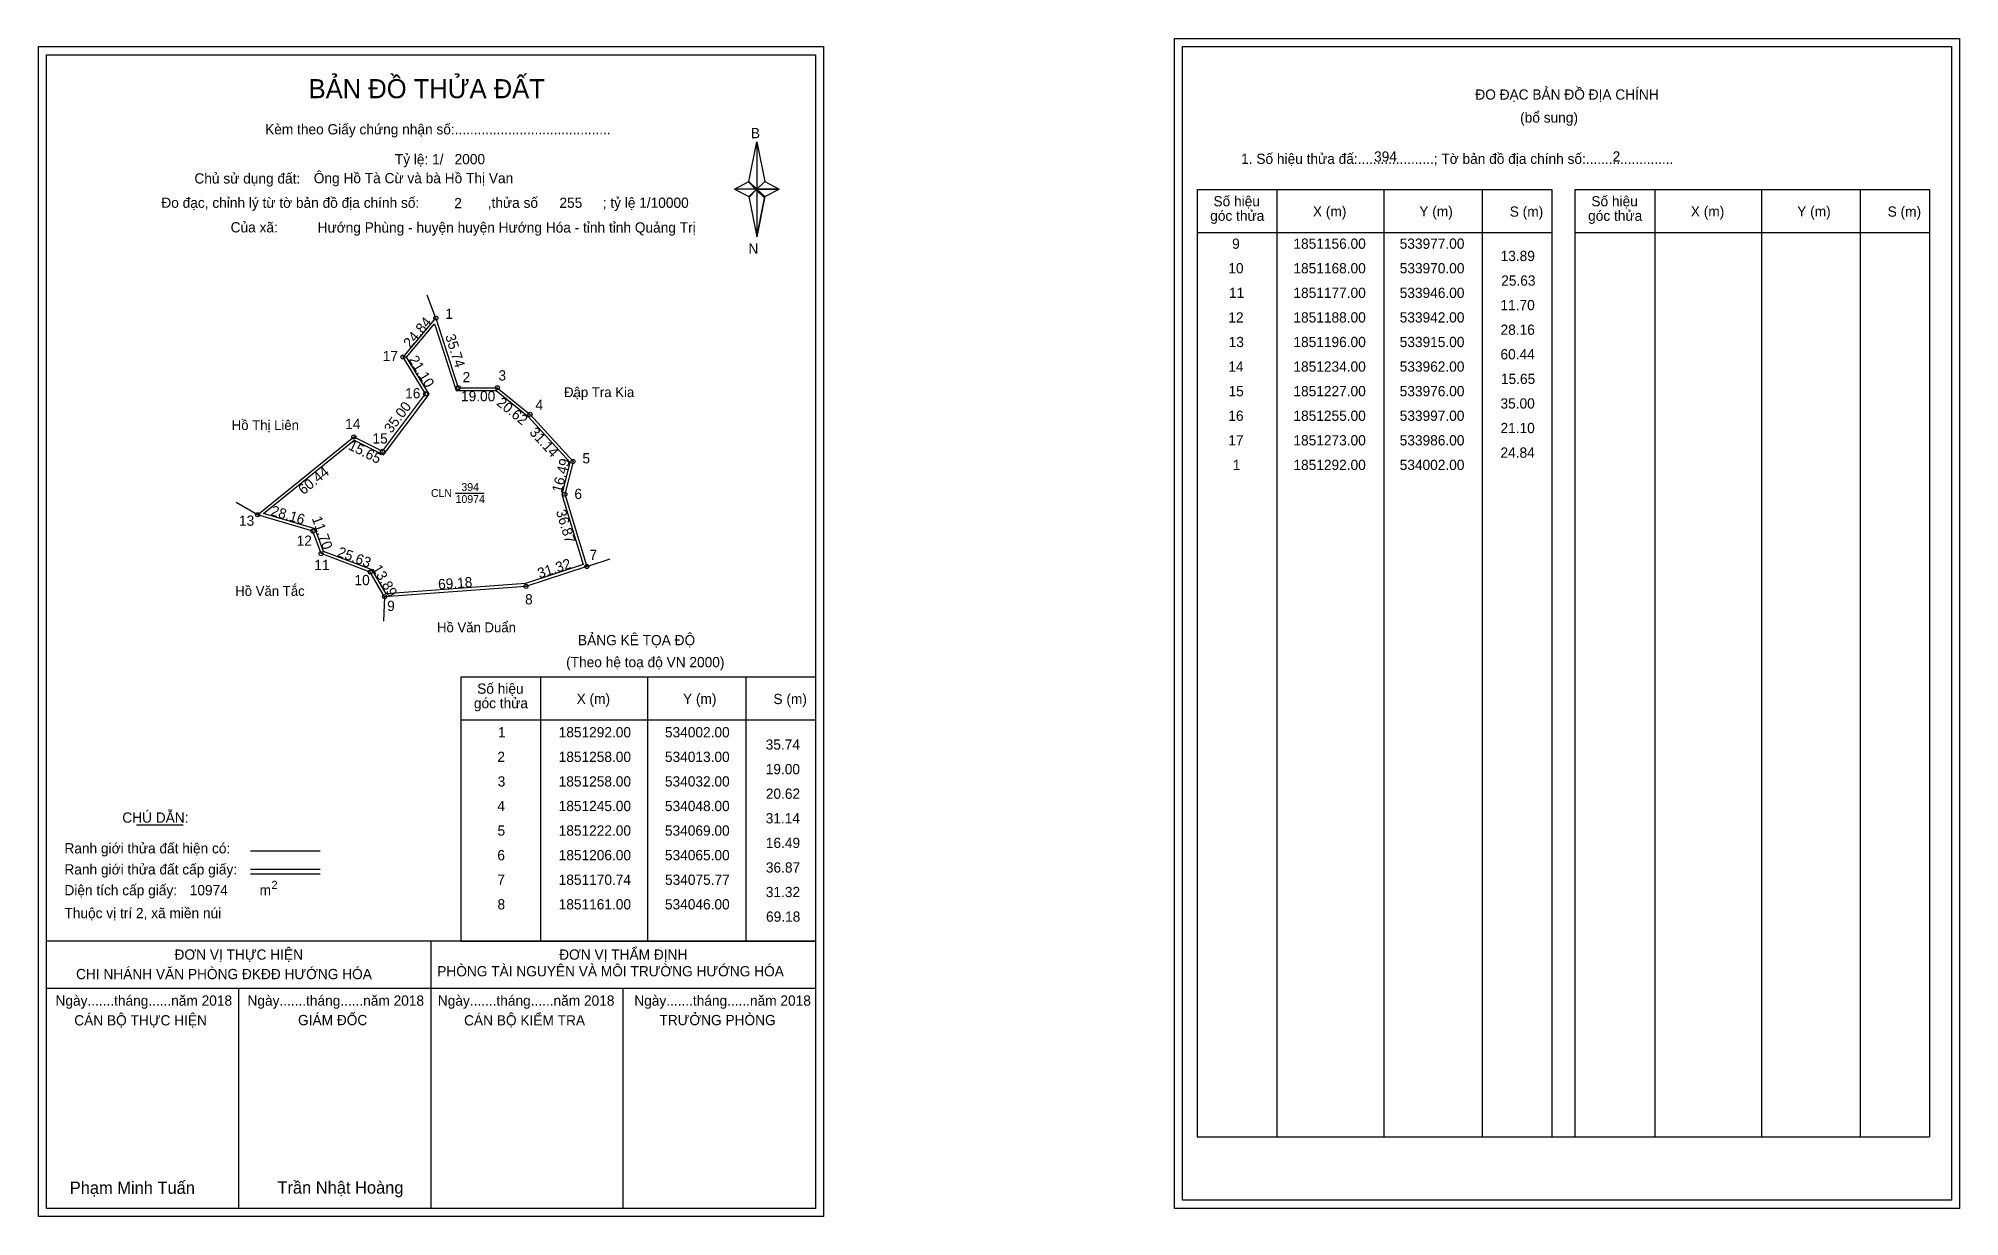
# Model space of a CAD drawing. Extents: x 533808 to 534746, y 1850853 to 1851429.
import ezdxf

# ---------------------------------------------------------------- set-up
doc = ezdxf.new("R2010")
doc.units = 0
for name, color, linetype in [('Level 1', 7, 'Continuous'), ('Level 10', 7, 'Continuous'), ('Level 11', 7, 'Continuous'), ('Level 13', 7, 'Continuous'), ('Level 27', 7, 'Continuous'), ('Level 3', 7, 'Continuous'), ('Level 36', 7, 'Continuous'), ('Level 49', 7, 'Continuous'), ('Level 53', 7, 'Continuous'), ('Level 55', 7, 'Continuous'), ('Level 6', 7, 'Continuous'), ('Level 60', 7, 'Continuous'), ('Level 63', 7, 'Continuous'), ('Level 9', 7, 'Continuous')]:
    doc.layers.add(name, color=color, linetype=linetype)

msp = doc.modelspace()

# ---------------------------------------------------------------- linework, layer by layer
at = {"layer": 'Level 1'}
for p, q in [((534366.62, 1851424.53), (534366.62, 1851424.53)), ((533811.98, 1851420.53), (533811.98, 1851420.53)), ((534154.82, 1851358.76), (534158.76, 1851378.04)), ((534158.76, 1851378.04), (534158.76, 1851355)), ((534158.76, 1851378.04), (534162.69, 1851358.76)), ((534147.93, 1851355), (534154.82, 1851358.76)), ((534154.82, 1851358.76), (534158.76, 1851355)), ((534158.46, 1851354.56), (534154.82, 1851358.33)), ((534162.4, 1851358.33), (534158.46, 1851354.56)), ((534158.46, 1851354.56), (534162.4, 1851358.33)), ((534162.69, 1851358.76), (534158.76, 1851355)), ((534158.76, 1851355), (534154.82, 1851351.32)), ((534158.46, 1851354.56), (534154.82, 1851350.88)), ((534154.82, 1851350.88), (534158.46, 1851354.56)), ((534154.82, 1851351.32), (534158.76, 1851331.6)), ((534162.4, 1851350.88), (534158.46, 1851354.56)), ((534158.76, 1851355), (534158.76, 1851331.6)), ((534158.76, 1851355), (534169.58, 1851355)), ((534158.76, 1851355), (534162.69, 1851351.32)), ((534162.69, 1851351.32), (534158.76, 1851331.6)), ((534162.69, 1851351.32), (534169.58, 1851355)), ((534373.69, 1851354.82), (534546.89, 1851354.82)), ((534412.87, 1850892.29), (534412.87, 1851354.82)), ((534465.01, 1850892.29), (534465.01, 1851354.82)), ((534512.96, 1851354.82), (534512.96, 1850892.29)), ((534546.89, 1851354.82), (534546.89, 1850892.29)), ((534558.2, 1851354.82), (534731.41, 1851354.82)), ((534597.38, 1850892.29), (534597.38, 1851354.82)), ((534649.53, 1850892.29), (534649.53, 1851354.82)), ((534697.47, 1851354.82), (534697.47, 1850892.29)), ((534731.41, 1851354.82), (534731.41, 1850892.29)), ((534373.69, 1851333.76), (534546.89, 1851333.76)), ((534558.2, 1851333.76), (534731.41, 1851333.76)), ((534014.17, 1851116.87), (534187.37, 1851116.87)), ((534053.35, 1850987.82), (534053.35, 1851116.87)), ((534105.49, 1850987.82), (534105.49, 1851116.87)), ((534153.43, 1851116.87), (534153.43, 1850987.82)), ((534014.17, 1851095.82), (534187.37, 1851095.82)), ((533855.81, 1851044.66), (533878.62, 1851044.66)), ((533911.54, 1851031.85), (533945.57, 1851031.85)), ((533911.54, 1851022.95), (533945.57, 1851022.95)), ((533911.54, 1851020.76), (533945.57, 1851020.76)), ((534025.63, 1850987.82), (533811.97, 1850987.82)), ((534187.37, 1850987.82), (533977.69, 1850987.82)), ((533999.67, 1850857.38), (533999.67, 1850987.82)), ((534014.17, 1850987.82), (534187.37, 1850987.82)), ((534187.37, 1850964.72), (533811.97, 1850964.72)), ((533905.82, 1850857.38), (533905.82, 1850964.72)), ((534093.52, 1850857.38), (534093.52, 1850964.72)), ((534373.69, 1850892.29), (534731.41, 1850892.29)), ((534742.02, 1850861.38), (534742.02, 1850861.38)), ((534187.37, 1850857.38), (534187.37, 1850857.38))]:
    msp.add_line(p, q, dxfattribs=at)
for points in [[(534154.82, 1851358.76), (534158.76, 1851378.04), (534158.76, 1851355)], [(534158.76, 1851355), (534162.69, 1851358.76), (534169.58, 1851355)], [(534147.93, 1851355), (534154.82, 1851351.32), (534158.76, 1851355)], [(534158.76, 1851355), (534158.76, 1851331.6), (534162.69, 1851351.32)]]:
    msp.add_lwpolyline(points, close=True, dxfattribs=at)
at = {"layer": 'Level 10'}
msp.add_line((534075.77, 1851170.74), (534046, 1851161), dxfattribs=at)
for points in [[(533986, 1851273), (534002, 1851292), (534013, 1851258), (534032, 1851258), (534048, 1851245), (534069, 1851222), (534065, 1851206), (534075.77, 1851170.74), (534046, 1851161), (533977, 1851156), (533970, 1851168), (533946, 1851177), (533942, 1851188), (533915, 1851196), (533962, 1851234), (533976, 1851227), (533997, 1851255)], [(533987.72, 1851272.87), (534001.44, 1851289.17), (534011.98, 1851256.6), (534031.5, 1851256.6), (534047.04, 1851243.98), (534067.46, 1851221.61), (534063.55, 1851205.96), (534074.03, 1851171.64), (534045.73, 1851162.38), (533977.77, 1851157.46), (533970.96, 1851169.14), (533947.1, 1851178.08), (533943.07, 1851189.14), (533917.95, 1851196.59), (533962.18, 1851232.34), (533976.42, 1851225.23), (533998.69, 1851254.92)]]:
    msp.add_lwpolyline(points, close=True, dxfattribs=at)
at = {"layer": 'Level 11'}
for centre in [(534002, 1851292), (533986, 1851273), (533986, 1851273), (533997, 1851255), (534013, 1851258), (534032, 1851258), (534048, 1851245), (533962, 1851234), (533976, 1851227), (534069, 1851222), (534065, 1851206), (533915, 1851196), (533942, 1851188), (533946, 1851177), (533970, 1851168), (534075.77, 1851170.74), (534046, 1851161), (533977, 1851156)]:
    msp.add_circle(centre, 1, dxfattribs=at)
at = {"layer": 'Level 27'}
for p, q in [((534002, 1851292), (533997.79, 1851303.24)), ((533915, 1851196), (533904.58, 1851201.95)), ((534075.77, 1851170.74), (534087.17, 1851174.47)), ((533977, 1851156), (533976.39, 1851144.02))]:
    msp.add_line(p, q, dxfattribs=at)
at = {"layer": 'Level 3'}
for p, q in [((534373.69, 1851354.82), (534373.69, 1850892.29)), ((534558.2, 1851354.82), (534558.2, 1850892.29)), ((534014.17, 1851116.87), (534014.17, 1850987.82))]:
    msp.add_line(p, q, dxfattribs=at)
at = {"layer": 'Level 63'}
for points in [[(533807.97, 1851424.53), (534191.37, 1851424.53), (534191.37, 1850853.38), (533807.97, 1850853.38)], [(534362.63, 1851428.53), (534746.03, 1851428.53), (534746.03, 1850857.38), (534362.63, 1850857.38)], [(534366.63, 1851424.53), (534742.03, 1851424.53), (534742.03, 1850861.38), (534366.63, 1850861.38)], [(533811.97, 1851420.53), (534187.37, 1851420.53), (534187.37, 1850857.38), (533811.97, 1850857.38)]]:
    msp.add_lwpolyline(points, close=True, dxfattribs=at)
at = {"layer": 'Level 9'}
msp.add_line((534011.66, 1851206.59), (534025.66, 1851206.59), dxfattribs=at)

# ---------------------------------------------------------------- texts
at = {"layer": 'Level 1'}
for s, height, p in [('BẢN ĐỒ THỬA ĐẤT', 9.3313, (533939.91, 1851399.34)), ('ĐO ĐẠC BẢN ĐỒ ĐỊA CHÍNH', 5, (534509.58, 1851398.65)), ('(bổ sung)', 5, (534531.46, 1851387.41)), ('Kèm theo Giấy chứng nhận số:.........................................', 5, (533918.67, 1851381.68)), ('B', 5, (534155.84, 1851379.8)), ('1. Số hiệu thửa đấ:....................; Tờ bản đồ địa chính số:.......................', 5, (534395.24, 1851367.29)), ('Chủ sử dụng đất:', 5, (533884.15, 1851357.69)), ('Đo đạc, chỉnh lý từ tờ bản đồ địa chính số:                  ,thửa số                 ; tỷ lệ 1/10000', 5, (533867.99, 1851345.83)), ('Số hiệu', 5, (534381.72, 1851346.55)), ('X (m)', 5, (534430.28, 1851341.6)), ('Y (m)', 5, (534482.24, 1851341.6)), ('S (m)', 5, (534526.39, 1851341.5)), ('Số hiệu', 5, (534566.24, 1851346.55)), ('X (m)', 5, (534614.8, 1851341.6)), ('Y (m)', 5, (534666.75, 1851341.6)), ('S (m)', 5, (534710.91, 1851341.5)), ('Của xã:', 5, (533901.83, 1851333.83)), ('góc thửa', 5, (534380.13, 1851339.49)), ('góc thửa', 5, (534564.65, 1851339.49)), ('N', 5, (534154.64, 1851323.46)), ('BẢNG KÊ TỌA ĐỘ', 5, (534071.43, 1851132.28)), ('(Theo hệ toạ độ VN 2000)', 5, (534065.63, 1851121.56)), ('Số hiệu', 5, (534022.2, 1851108.61)), ('góc thửa', 5, (534020.61, 1851101.55)), ('X (m)', 5, (534070.76, 1851103.66)), ('Y (m)', 5, (534122.71, 1851103.66)), ('S (m)', 5, (534166.87, 1851103.56)), ('CHÚ DẪN:', 5, (533848.93, 1851045.67)), ('Ranh giới thửa đất hiện có:', 5, (533820.67, 1851030.67)), ('Ranh giới thửa đất cấp giấy:', 5, (533820.67, 1851020.39)), ('Diện tích cấp giấy:', 5, (533820.67, 1851010.23)), ('m', 5, (533915.98, 1851010.27)), ('2', 4, (533921.78, 1851013.29)), ('Thuộc vị trí 2, xã miền núi', 5, (533820.67, 1850999.03)), ('ĐƠN VỊ THỰC HIỆN', 5, (533874.44, 1850978.79)), ('ĐƠN VỊ THẨM ĐỊNH', 5, (534062.25, 1850978.79)), ('CHI NHÁNH VĂN PHÒNG ĐKĐĐ HƯỚNG HÓA', 5, (533826.36, 1850969.27)), ('PHÒNG TÀI NGUYÊN VÀ MÔI TRƯỜNG HƯỚNG HÓA', 5, (534002.7, 1850970.65)), ('Ngày.......tháng......năm 2018', 5, (533816.31, 1850956.32)), ('CÁN BỘ THỰC HIỆN', 5, (533825.47, 1850946.69)), ('Ngày.......tháng......năm 2018', 5, (533910.05, 1850956.32)), ('GIÁM ĐỐC', 5, (533934.74, 1850946.81)), ('Ngày.......tháng......năm 2018', 5, (534003, 1850956.32)), ('CÁN BỘ KIỂM TRA', 5, (534015.82, 1850946.69)), ('Ngày.......tháng......năm 2018', 5, (534098.92, 1850956.32)), ('TRƯỞNG PHÒNG', 5, (534111.2, 1850946.81)), ('Phạm Minh Tuấn', 6, (533823.29, 1850864.46)), ('Trần Nhật Hoàng', 6, (533924.68, 1850864.56))]:
    msp.add_text(s, height=height, dxfattribs=at).set_placement(p)
at = {"layer": 'Level 11'}
msp.add_text('Tỷ lệ: 1/', height=5, dxfattribs=at).set_placement((533981.99, 1851367.05))
at = {"layer": 'Level 13'}
for s, p in [('CLN', (533999.64, 1851204.67)), ('10974', (534011.67, 1851201.73)), ('394', (534014.51, 1851207.61))]:
    msp.add_text(s, height=3.84, dxfattribs=at).set_placement(p)
at = {"layer": 'Level 36'}
msp.add_text('.', height=6, dxfattribs=at).set_placement((534068.23, 1851253.43))
at = {"layer": 'Level 49'}
for s, rotation, p in [('24.84', 49.89909, (533989.5, 1851277.05)), ('35.74', 287.92792, (534006.5, 1851283.28)), ('21.10', 301.42957, (533988.6, 1851271.81)), ('20.62', 320.90614, (534031.3, 1851249.96)), ('35.00', 53.1301, (533980.31, 1851235.42)), ('31.14', 312.39744, (534047.4, 1851235.95)), ('15.65', 333.43495, (533958.83, 1851228.2)), ('60.44', 38.95591, (533937.35, 1851205.5)), ('16.49', 75.96376, (534063.47, 1851206.48)), ('28.16', 343.49564, (533921.12, 1851195.85)), ('36.87', 286.98504, (534060.59, 1851197.64)), ('11.70', 289.98311, (533941.39, 1851194.24)), ('25.63', 339.44395, (533953.56, 1851175.87)), ('13.89', 300.25644, (533970.77, 1851169.85)), ('31.32', 18.1168, (534052.63, 1851164.85)), ('69.18', 4.14462, (534003.31, 1851159.51))]:
    msp.add_text(s, height=5, rotation=rotation, dxfattribs=at).set_placement(p)
msp.add_text('19.00', height=5, dxfattribs=at).set_placement((534014.32, 1851251.4))
at = {"layer": 'Level 53'}
for s, p in [('9', (534390.84, 1851325.84)), ('1851156.00', (534420.77, 1851325.84)), ('533977.00', (534472.66, 1851325.84)), ('10', (534388.97, 1851313.84)), ('1851168.00', (534420.77, 1851313.84)), ('533970.00', (534472.66, 1851313.84)), ('13.89', (534521.92, 1851319.84)), ('25.63', (534522.22, 1851307.84)), ('11', (534389.29, 1851301.84)), ('1851177.00', (534420.77, 1851301.84)), ('533946.00', (534472.66, 1851301.84)), ('11.70', (534521.87, 1851295.84)), ('12', (534388.99, 1851289.84)), ('1851188.00', (534420.77, 1851289.84)), ('533942.00', (534472.66, 1851289.84)), ('13', (534389.14, 1851277.84)), ('1851196.00', (534420.77, 1851277.84)), ('533915.00', (534472.66, 1851277.84)), ('28.16', (534521.89, 1851283.84)), ('60.44', (534521.86, 1851271.84)), ('14', (534388.96, 1851265.84)), ('1851234.00', (534420.77, 1851265.84)), ('533962.00', (534472.66, 1851265.84)), ('15.65', (534522.09, 1851259.84)), ('15', (534389.08, 1851253.84)), ('1851227.00', (534420.77, 1851253.84)), ('533976.00', (534472.66, 1851253.84)), ('35.00', (534521.87, 1851247.84)), ('16', (534388.98, 1851241.84)), ('1851255.00', (534420.77, 1851241.84)), ('533997.00', (534472.66, 1851241.84)), ('17', (534389, 1851229.84)), ('1851273.00', (534420.77, 1851229.84)), ('533986.00', (534472.66, 1851229.84)), ('21.10', (534521.87, 1851235.84)), ('24.84', (534521.86, 1851223.84)), ('1', (534391.13, 1851217.84)), ('1851292.00', (534420.77, 1851217.84)), ('534002.00', (534472.66, 1851217.84)), ('1', (534032.36, 1851087.32)), ('1851292.00', (534062, 1851087.32)), ('534002.00', (534113.89, 1851087.32)), ('35.74', (534163.09, 1851081.32)), ('2', (534032.06, 1851075.32)), ('1851258.00', (534062, 1851075.32)), ('534013.00', (534113.89, 1851075.32)), ('19.00', (534163.1, 1851069.32)), ('3', (534032.22, 1851063.32)), ('1851258.00', (534062, 1851063.32)), ('534032.00', (534113.89, 1851063.32)), ('4', (534032.04, 1851051.32)), ('1851245.00', (534062, 1851051.32)), ('534048.00', (534113.89, 1851051.32)), ('20.62', (534163.14, 1851057.32)), ('31.14', (534163.09, 1851045.32)), ('5', (534032.15, 1851039.32)), ('1851222.00', (534062, 1851039.32)), ('534069.00', (534113.89, 1851039.32)), ('16.49', (534163.15, 1851033.32)), ('6', (534032.05, 1851027.32)), ('1851206.00', (534062, 1851027.32)), ('534065.00', (534113.89, 1851027.32)), ('7', (534032.07, 1851015.32)), ('1851170.74', (534062, 1851015.32)), ('534075.77', (534113.92, 1851015.32)), ('36.87', (534163.17, 1851021.32)), ('31.32', (534163.14, 1851009.32)), ('8', (534032.12, 1851003.32)), ('1851161.00', (534062, 1851003.32)), ('534046.00', (534113.89, 1851003.32)), ('69.18', (534163.26, 1850997.32))]:
    msp.add_text(s, height=5, dxfattribs=at).set_placement(p)
at = {"layer": 'Level 55'}
for s, height, p in [('387', 0.22, (534001.76, 1851291.78)), ('387', 0.22, (534001.76, 1851291.78)), ('1', 0.8, (534001.78, 1851292)), ('0', 0.22, (534001.92, 1851291.78)), ('17', 0.8, (533985.44, 1851273)), ('387', 0.22, (533985.76, 1851272.78)), ('387', 0.22, (533985.76, 1851272.78)), ('16', 0.8, (533996.43, 1851255)), ('387', 0.22, (533996.76, 1851254.78)), ('387', 0.22, (533996.76, 1851254.78)), ('2', 0.8, (534012.73, 1851258)), ('0', 0.22, (534012.92, 1851257.78)), ('3', 0.8, (534031.75, 1851258)), ('0', 0.22, (534031.92, 1851257.78)), ('4', 0.8, (534047.72, 1851245)), ('0', 0.22, (534047.92, 1851244.78)), ('14', 0.8, (533961.43, 1851234)), ('387', 0.22, (533961.76, 1851233.78)), ('387', 0.22, (533961.76, 1851233.78)), ('15', 0.8, (533975.45, 1851227)), ('387', 0.22, (533975.76, 1851226.78)), ('387', 0.22, (533975.76, 1851226.78)), ('5', 0.8, (534068.74, 1851222)), ('0', 0.22, (534068.92, 1851221.78)), ('6', 0.8, (534064.73, 1851206)), ('0', 0.22, (534064.92, 1851205.78)), ('13', 0.8, (533914.46, 1851196)), ('387', 0.22, (533914.76, 1851195.78)), ('387', 0.22, (533914.76, 1851195.78)), ('401', 0.22, (533914.78, 1851195.78)), ('401', 0.22, (533914.78, 1851195.78)), ('12', 0.8, (533941.43, 1851188)), ('401', 0.22, (533941.78, 1851187.78)), ('401', 0.22, (533941.78, 1851187.78)), ('11', 0.8, (533945.48, 1851177)), ('401', 0.22, (533945.78, 1851176.78)), ('401', 0.22, (533945.78, 1851176.78)), ('10', 0.8, (533969.43, 1851168)), ('403', 0.22, (534075.54, 1851170.52)), ('7', 0.8, (534075.5, 1851170.74)), ('0', 0.22, (534075.69, 1851170.52)), ('401', 0.22, (533969.78, 1851167.78)), ('401', 0.22, (533969.78, 1851167.78)), ('8', 0.8, (534045.74, 1851161)), ('403', 0.22, (534045.77, 1851160.78)), ('9', 0.8, (533976.73, 1851156)), ('401', 0.22, (533976.78, 1851155.78)), ('403', 0.22, (533976.77, 1851155.78)), ('401', 0.22, (533976.78, 1851155.78))]:
    msp.add_text(s, height=height, dxfattribs=at).set_placement(p)
at = {"layer": 'Level 6'}
for s, p in [('2000', (534011.18, 1851367.09)), ('394', (534460.14, 1851368.37)), ('2', (534576.63, 1851368.41)), ('Ông Hồ Tà Cừ và bà Hồ Thị Van', (533942.42, 1851357.83)), ('2', (534011.02, 1851345.65)), ('255', (534062.37, 1851345.81)), (' Hướng Phùng - huyện huyện Hướng Hóa - tỉnh tỉnh Quảng Trị', (533942.45, 1851333.75)), ('10974', (533881.86, 1851010.24))]:
    msp.add_text(s, height=5, dxfattribs=at).set_placement(p)
at = {"layer": 'Level 60'}
for s, p in [('Đập Tra Kia', (534064.64, 1851253.43)), ('Hồ Thị Liên', (533902.36, 1851237.33)), ('Hồ Văn Tắc', (533904.08, 1851156.4)), ('Hồ Văn Duẩn', (534002.59, 1851138.62))]:
    msp.add_text(s, height=4.8, dxfattribs=at).set_placement(p)
at = {"layer": 'Level 9'}
for s, p in [('1', (534006.65, 1851291.61)), ('17', (533976.09, 1851270.98)), ('2', (534015.07, 1851260.68)), ('3', (534032.6, 1851261.53)), ('16', (533987.05, 1851252.8)), ('4', (534050.67, 1851247.15)), ('14', (533957.74, 1851237.86)), ('15', (533971.08, 1851230.73)), ('5', (534073.6, 1851221.07)), ('6', (534069.69, 1851203.66)), ('13', (533905.9, 1851190.61)), ('12', (533934.07, 1851180.84)), ('7', (534077.04, 1851173.92)), ('11', (533942.71, 1851168.99)), ('10', (533962.31, 1851161.62)), ('9', (533978.25, 1851149.02)), ('8', (534045.6, 1851152.22))]:
    msp.add_text(s, height=5, dxfattribs=at).set_placement(p)

doc.saveas('drawing.dxf')
